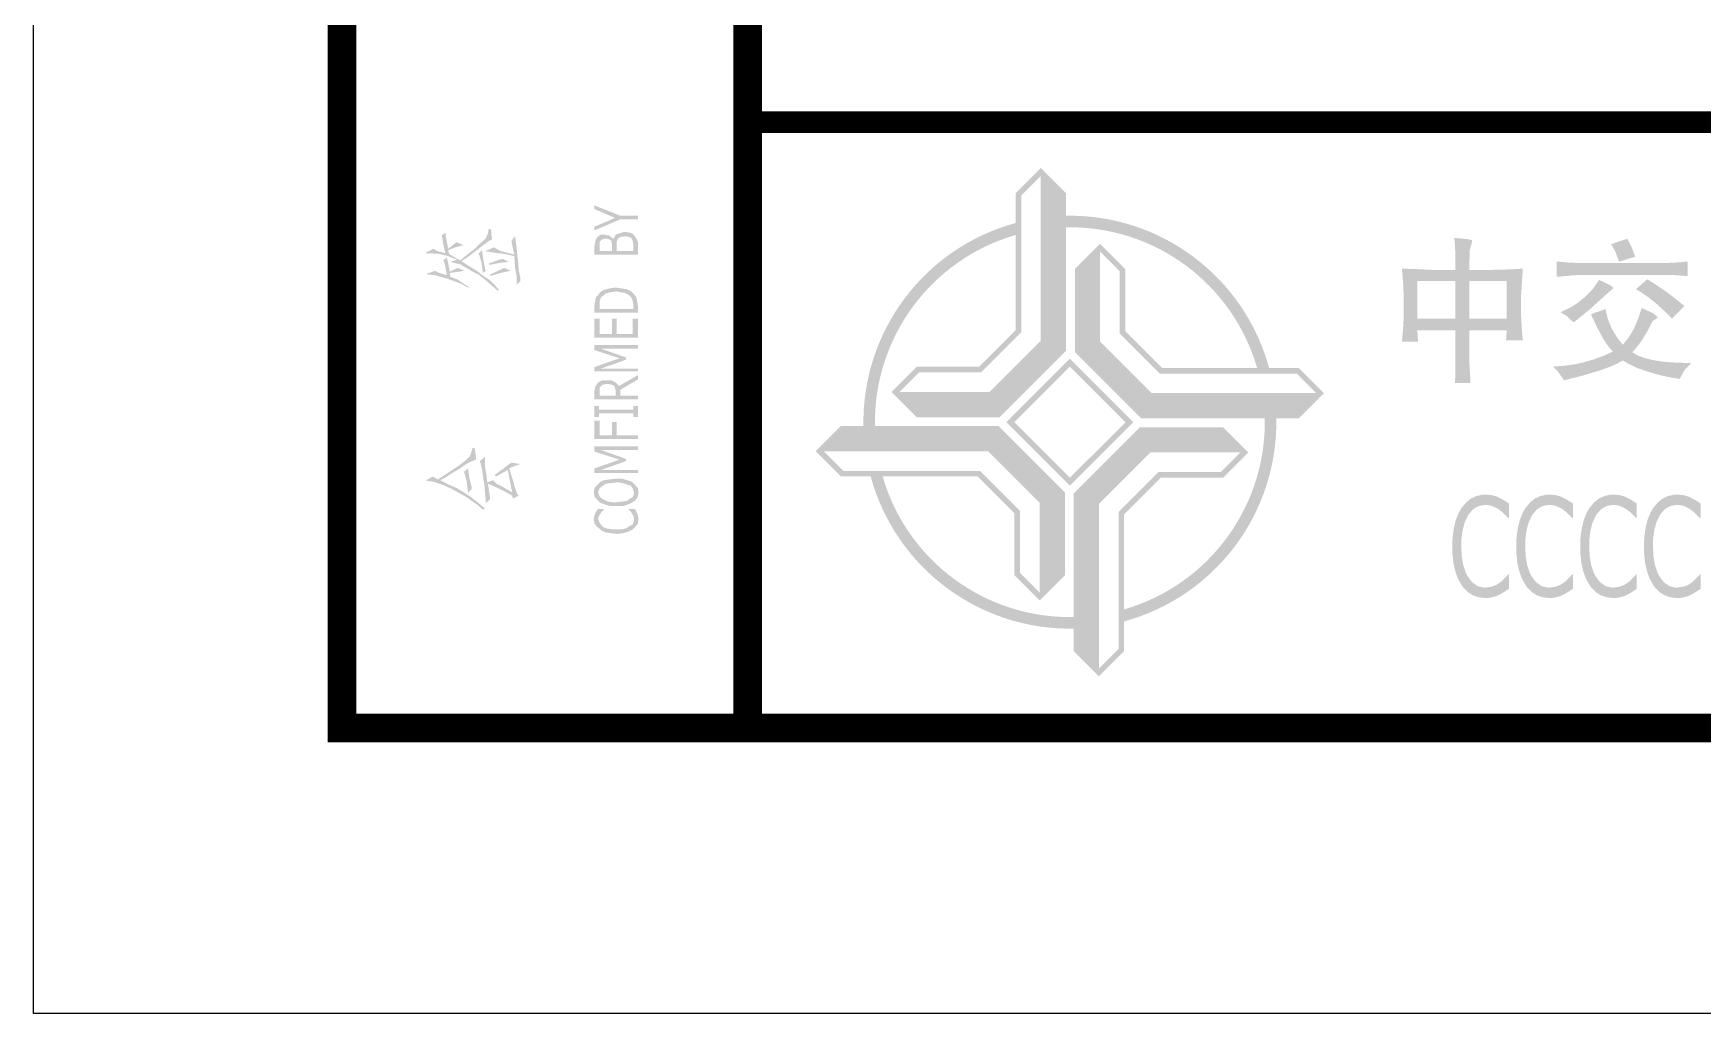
# Model space of a CAD drawing. Header units: millimetres. Extents: x 1621 to 2881, y 1542 to 1880.
# Drawn here: x 1621.2 to 1679.6, y 1583.3 to 1617.6 of the extents above; entities that cross this region are included whole.
import ezdxf

# ---------------------------------------------------------------- set-up
doc = ezdxf.new("R2010")
doc.units = ezdxf.units.MM
doc.layers.add('CCCC', color=7, linetype='Continuous')

# ---------------------------------------------------------------- blocks, each defined once
blk = doc.blocks.new('CCCC')
at = {"layer": 'CCCC'}
h = blk.add_hatch(color=154, dxfattribs=at)
h.paths.add_polyline_path([(-1.938, 6.686), (-1.938, 7.114, 0.343518), (-7.372, -0.138), (-6.96, -0.138, -0.33931)])
h.paths.add_polyline_path([(-0.138, 7.372), (-0.138, 6.96, -0.33931), (6.686, 1.938), (7.114, 1.938, 0.343518)])
h.paths.add_polyline_path([(7.372, 0.138), (6.96, 0.138, -0.33931), (1.938, -6.686), (1.938, -7.114, 0.343518)])
h.paths.add_polyline_path([(0.138, -6.96, -0.33931), (-6.686, -1.938), (-7.114, -1.938, 0.343518), (0.138, -7.372)])
h.paths.add_polyline_path([(-3.206, -1.738), (-8.094, -1.738), (-8.794, -1.038), (-9.077, -1.038), (-8.177, -1.938), (-3.289, -1.938), (-1.978, -3.249), (-1.978, -5.472), (-1.078, -6.372), (-1.078, -6.089), (-1.778, -5.389), (-1.778, -3.166)], flags=17)
h.paths.add_polyline_path([(-2.543, -0.138), (-8.177, -0.138), (-9.077, -1.038), (-8.794, -1.038), (-8.094, -0.338), (-2.626, -0.338), (-0.378, -2.586), (-0.378, -5.389), (-1.078, -6.089), (-1.078, -6.372), (-0.178, -5.472), (-0.178, -2.503)])
h.paths.add_polyline_path([(-2.626, -0.338), (-8.094, -0.338), (-8.794, -1.038), (-2.916, -1.038), (-1.078, -2.876), (-1.078, -6.089), (-0.378, -5.389), (-0.378, -2.586)], flags=17)
h.paths.add_polyline_path([(-1.738, 3.206), (-1.738, 8.094), (-1.038, 8.794), (-1.038, 9.077), (-1.938, 8.177), (-1.938, 3.289), (-3.249, 1.978), (-5.472, 1.978), (-6.372, 1.078), (-6.089, 1.078), (-5.389, 1.778), (-3.166, 1.778)], flags=17)
h.paths.add_polyline_path([(-0.138, 2.543), (-0.138, 8.177), (-1.038, 9.077), (-1.038, 8.794), (-0.338, 8.094), (-0.338, 2.626), (-2.586, 0.378), (-5.389, 0.378), (-6.089, 1.078), (-6.372, 1.078), (-5.472, 0.178), (-2.503, 0.178)])
h.paths.add_polyline_path([(-0.338, 2.626), (-0.338, 8.094), (-1.038, 8.794), (-1.038, 2.916), (-2.876, 1.078), (-6.089, 1.078), (-5.389, 0.378), (-2.586, 0.378)], flags=17)
h.paths.add_polyline_path([(0.378, 5.389), (1.078, 6.089), (1.078, 6.372), (0.178, 5.472), (0.178, 2.503), (2.543, 0.138), (8.177, 0.138), (9.077, 1.038), (8.794, 1.038), (8.094, 0.338), (2.626, 0.338), (0.378, 2.586)])
h.paths.add_polyline_path([(1.978, 5.472), (1.078, 6.372), (1.078, 6.089), (1.778, 5.389), (1.778, 3.166), (3.206, 1.738), (8.094, 1.738), (8.794, 1.038), (9.077, 1.038), (8.177, 1.938), (3.289, 1.938), (1.978, 3.249)])
h.paths.add_polyline_path([(1.078, 6.089), (0.378, 5.389), (0.378, 2.586), (2.626, 0.338), (8.094, 0.338), (8.794, 1.038), (2.916, 1.038), (1.078, 2.876)], flags=17)
h.paths.add_polyline_path([(3.249, -1.978), (5.472, -1.978), (6.372, -1.078), (6.089, -1.078), (5.389, -1.778), (3.166, -1.778), (1.738, -3.206), (1.738, -8.094), (1.038, -8.794), (1.038, -9.077), (1.938, -8.177), (1.938, -3.289)], flags=17)
h.paths.add_polyline_path([(2.586, -0.378), (5.389, -0.378), (6.089, -1.078), (6.372, -1.078), (5.472, -0.178), (2.503, -0.178), (0.138, -2.543), (0.138, -8.177), (1.038, -9.077), (1.038, -8.794), (0.338, -8.094), (0.338, -2.626)])
h.paths.add_polyline_path([(2.876, -1.078), (6.089, -1.078), (5.389, -0.378), (2.586, -0.378), (0.338, -2.626), (0.338, -8.094), (1.038, -8.794), (1.038, -2.916)], flags=17)
h.paths.add_polyline_path([(0, 2.269), (-2.269, 0), (0, -2.269), (2.269, 0)])
h.paths.add_polyline_path([(1.986, 0), (0, -1.986), (-1.986, 0), (0, 1.986)], flags=16)
blk = doc.blocks.new('tk')
h = blk.add_hatch(color=256)
h.paths.add_polyline_path([(21.153, -269.073), (20.535, -269.073), (20.355, -269.151), (19.635, -269.459), (19.635, -269.588), (20.535, -269.202), (21.153, -269.202)])
h.paths.add_polyline_path([(19.635, -268.713), (19.635, -268.842), (20.355, -269.151), (20.535, -269.073)])
h = blk.add_hatch(color=256)
h.paths.add_polyline_path([(14.57, -271.079), (14.57, -271.028), (14.57, -271.002), (14.518, -270.745), (14.467, -270.539), (14.467, -271.156), (14.21, -271.079), (14.056, -271.002), (13.773, -271.105), (13.798, -271.131), (14.056, -271.156), (14.416, -271.259), (14.647, -271.336), (14.93, -271.439), (15.213, -271.593), (15.238, -271.568), (15.11, -271.491), (14.853, -271.311), (14.596, -271.208)])
h.paths.add_polyline_path([(15.084, -271.002), (14.853, -270.899), (14.57, -271.028), (14.57, -271.079), (14.75, -271.053)], flags=17)
h.paths.add_polyline_path([(14.467, -270.539), (14.338, -270.642), (14.364, -270.668), (14.416, -270.848), (14.467, -271.156)], flags=17)
h.paths.add_polyline_path([(14.518, -270.282), (14.776, -270.179), (15.058, -270.102), (14.801, -269.999), (14.518, -270.231), (14.493, -270.102), (14.441, -269.845), (14.416, -270.385), (14.133, -270.308), (14.004, -270.231), (13.747, -270.359), (13.773, -270.411), (13.85, -270.385), (14.21, -270.411), (14.518, -270.488)])
h.paths.add_polyline_path([(14.441, -269.845), (14.416, -269.665), (14.287, -269.768), (14.313, -269.845), (14.338, -270.051), (14.416, -270.385)])
h.paths.add_polyline_path([(14.544, -270.411), (14.518, -270.282), (14.518, -270.488), (14.827, -270.616), (14.904, -270.616), (14.801, -270.565)])
h.paths.add_polyline_path([(15.778, -270.076), (15.958, -269.948), (16.061, -269.896), (16.036, -269.793), (16.01, -269.536), (15.933, -269.536), (15.907, -269.691), (15.83, -269.871), (15.804, -269.896), (15.573, -270.102), (15.444, -270.231), (15.213, -270.411), (14.93, -270.642), (14.904, -270.616), (14.827, -270.616), (14.647, -270.668), (14.647, -270.719), (14.698, -270.719), (14.93, -270.771), (14.981, -270.668), (15.213, -270.513), (15.547, -270.256)])
h.paths.add_polyline_path([(14.981, -270.668), (14.93, -270.771), (15.29, -270.976), (15.316, -271.002), (15.573, -271.131), (15.804, -271.311), (16.01, -271.491), (16.241, -271.696), (16.293, -271.671), (16.164, -271.516), (15.984, -271.336), (15.753, -271.182), (15.521, -271.002), (15.264, -270.848)])
h.paths.add_polyline_path([(15.753, -270.642), (15.727, -270.488), (15.701, -270.282), (15.573, -270.411), (15.598, -270.436), (15.676, -270.693), (15.701, -270.848), (15.727, -271.079), (15.83, -271.002), (15.804, -270.925)])
h.paths.add_polyline_path([(16.473, -270.899), (16.318, -270.976), (15.984, -271.131), (16.01, -271.182), (16.087, -271.156), (16.447, -271.053), (16.704, -271.002)])
h.paths.add_polyline_path([(16.447, -270.591), (16.293, -270.616), (15.933, -270.745), (15.958, -270.796), (16.344, -270.719), (16.627, -270.693)])
h.paths.add_polyline_path([(16.113, -270.179), (15.83, -270.308), (15.83, -270.333), (15.907, -270.333), (16.267, -270.385), (16.498, -270.411), (16.833, -270.488), (16.833, -270.436), (16.653, -270.385), (16.344, -270.308)])
h.paths.add_polyline_path([(16.91, -270.179), (16.884, -269.973), (16.858, -269.793), (16.73, -269.948), (16.756, -270.102), (16.833, -270.436), (16.833, -270.565), (16.858, -270.899), (16.91, -271.182), (16.91, -271.362), (16.91, -271.491), (17.038, -271.362), (17.038, -271.233), (16.987, -271.002), (16.961, -270.642), (16.936, -270.462)])
h = blk.add_hatch(color=256)
h.paths.add_polyline_path([(21.153, -270.051), (21.153, -269.999), (21.101, -269.871), (21.023, -269.766), (20.998, -270.308), (20.407, -270.308), (20.407, -270.076), (20.381, -269.742), (20.304, -269.871), (20.278, -269.871), (20.253, -270.308), (19.815, -270.308), (19.815, -270.128), (19.738, -269.819), (19.687, -269.896), (19.661, -269.999), (19.635, -270.128), (19.635, -270.436), (21.153, -270.436)])
h.paths.add_polyline_path([(20.15, -269.768), (19.995, -269.742), (19.841, -269.742), (19.738, -269.819), (19.815, -270.128), (19.815, -269.999), (19.867, -269.922), (19.995, -269.871), (20.047, -269.871), (20.201, -269.922), (20.227, -269.973), (20.253, -270.102), (20.253, -270.308), (20.278, -269.871)], flags=17)
h.paths.add_polyline_path([(20.87, -269.665), (20.69, -269.639), (20.587, -269.665), (20.433, -269.716), (20.381, -269.742), (20.407, -270.076), (20.407, -269.999), (20.458, -269.871), (20.535, -269.819), (20.69, -269.793), (20.741, -269.793), (20.921, -269.845), (20.973, -269.948), (20.998, -270.102), (20.998, -270.308), (21.024, -269.742)])
h = blk.add_hatch(color=256)
h.paths.add_polyline_path([(50.249, -270.97), (48.983, -270.97), (48.976, -270.97), (48.567, -270.95), (48.205, -270.936), (47.89, -270.923), (47.91, -271.137)])
h.paths.add_polyline_path([(50.269, -270.266), (50.336, -270.025), (50.356, -269.938), (50.229, -269.898), (49.727, -269.851), (49.727, -269.864), (49.747, -270.112), (49.767, -270.474), (49.767, -270.97), (50.249, -270.97), (50.256, -270.621)])
h.paths.add_polyline_path([(52.126, -270.923), (52.065, -270.93), (51.73, -270.95), (51.362, -270.963), (50.973, -270.97), (50.249, -270.97), (47.91, -271.137), (47.937, -271.486), (47.957, -271.928), (47.957, -272.518), (47.944, -272.84), (48.433, -272.672), (48.433, -271.359), (49.767, -271.359), (50.249, -271.359), (51.563, -271.359), (52.099, -271.285)])
h.paths.add_polyline_path([(50.249, -271.359), (49.767, -271.359), (49.767, -272.672), (50.249, -272.672)], flags=17)
h.paths.add_polyline_path([(52.059, -271.928), (52.079, -271.647), (52.099, -271.285), (51.563, -271.359), (51.563, -272.672), (50.249, -272.672), (49.767, -272.672), (48.433, -272.672), (47.944, -272.84), (47.917, -273.222), (47.89, -273.483), (48.46, -273.483), (48.453, -273.443), (48.433, -273.088), (49.767, -273.088), (52.086, -272.994), (52.059, -272.518)])
h.paths.add_polyline_path([(52.086, -272.994), (49.767, -273.088), (51.563, -273.088), (51.536, -273.436), (52.126, -273.436), (52.112, -273.322)])
h.paths.add_polyline_path([(50.249, -273.088), (49.767, -273.088), (49.767, -274.093), (49.767, -274.247), (49.76, -274.669), (49.747, -274.924), (50.289, -274.924), (50.289, -274.85), (50.269, -274.529), (50.249, -274.093)])
h = blk.add_hatch(color=256)
h.paths.add_polyline_path([(55.926, -270.166), (55.778, -269.878), (55.209, -270.072), (55.356, -270.313), (55.49, -270.682), (56.06, -270.508)])
h.paths.add_polyline_path([(57.896, -270.682), (57.829, -270.682), (57.641, -270.702), (57.293, -270.722), (56.871, -270.729), (54.183, -270.729), (56.891, -271.144), (57.172, -271.144), (57.554, -271.158), (57.829, -271.184), (57.896, -271.184)])
h.paths.add_polyline_path([(54.183, -270.729), (54.116, -270.729), (53.748, -270.715), (53.392, -270.682), (53.305, -270.682), (53.305, -271.205), (53.419, -271.205), (53.479, -271.198), (53.828, -271.164), (54.203, -271.144), (56.891, -271.144)])
h.paths.add_polyline_path([(55.249, -271.647), (55.296, -271.6), (55.182, -271.506), (54.793, -271.318), (54.786, -271.332), (54.579, -271.627), (54.337, -271.881), (54.069, -272.109), (53.768, -272.297), (53.439, -272.451), (53.66, -272.585), (53.895, -272.806), (53.969, -272.753), (54.223, -272.552), (54.512, -272.31), (54.813, -272.036), (54.84, -272.015), (55.101, -271.774)])
h.paths.add_polyline_path([(57.32, -271.868), (57.018, -271.647), (56.737, -271.459), (56.475, -271.298), (56.08, -271.647), (56.221, -271.727), (56.489, -271.908), (56.77, -272.129), (57.052, -272.384), (57.346, -272.672), (57.782, -272.237), (57.635, -272.116)])
h.paths.add_polyline_path([(56.281, -272.304), (56.274, -272.33), (56.153, -272.692), (56.013, -273.027), (55.832, -273.329), (55.624, -273.59), (55.101, -273.631), (55.276, -273.832), (55.255, -273.838), (54.927, -273.986), (54.592, -274.106), (55.624, -274.14), (55.825, -274.26), (56.107, -274.395), (56.422, -274.508), (56.777, -274.616), (57.172, -274.71), (57.608, -274.79), (57.789, -274.468), (58.023, -274.227), (57.547, -274.22), (57.119, -274.193), (56.743, -274.14), (56.428, -274.066), (56.16, -273.972), (55.952, -273.852), (56.066, -273.731), (56.261, -273.476), (56.462, -273.155), (56.67, -272.759), (56.804, -272.672), (56.844, -272.625), (56.696, -272.491)])
h.paths.add_polyline_path([(55.101, -272.699), (55.014, -272.344), (54.512, -272.518), (54.552, -272.619), (54.746, -273.027), (54.927, -273.362), (55.101, -273.631), (55.624, -273.59), (55.416, -273.329), (55.235, -273.027)])
h.paths.add_polyline_path([(55.43, -274.247), (55.624, -274.14), (54.592, -274.106), (54.25, -274.207), (53.902, -274.281), (53.54, -274.328), (53.178, -274.354), (53.352, -274.529), (53.567, -274.837), (53.58, -274.83), (54.069, -274.71), (54.491, -274.589), (54.86, -274.475), (55.175, -274.361)])
h = blk.add_hatch(color=256)
h.paths.add_polyline_path([(21.153, -272.211), (21.127, -272.056), (21.101, -271.928), (21.024, -271.825), (20.998, -272.339), (19.815, -272.339), (19.815, -272.211), (19.738, -271.876), (19.687, -271.928), (19.661, -272.056), (19.635, -272.211), (19.635, -272.468), (21.153, -272.468)])
h.paths.add_polyline_path([(20.921, -271.722), (20.767, -271.645), (20.587, -271.619), (20.407, -271.593), (20.33, -271.593), (20.15, -271.619), (19.97, -271.671), (19.841, -271.748), (19.738, -271.876), (19.815, -272.211), (19.815, -272.056), (19.867, -271.928), (19.97, -271.851), (20.021, -271.799), (20.201, -271.748), (20.407, -271.722), (20.51, -271.748), (20.69, -271.773), (20.844, -271.851), (20.921, -271.928), (20.973, -272.056), (20.998, -272.211), (20.998, -272.339), (21.024, -271.825)])
for points in [[(21.153, -272.673), (20.973, -272.673), (20.973, -273.213), (20.407, -273.213), (20.407, -272.673), (20.253, -272.673), (20.253, -273.213), (19.815, -273.213), (19.815, -272.673), (19.635, -272.673), (19.635, -273.342), (21.153, -273.342)], [(21.153, -275.733), (20.998, -275.733), (20.998, -275.862), (19.79, -275.862), (19.79, -275.733), (19.635, -275.733), (19.635, -276.119), (19.79, -276.119), (19.79, -275.991), (20.998, -275.991), (20.998, -276.119), (21.153, -276.119)], [(21.153, -276.762), (20.407, -276.762), (20.407, -276.299), (20.253, -276.299), (20.253, -276.762), (19.815, -276.762), (19.815, -276.248), (19.635, -276.248), (19.635, -276.891), (21.153, -276.891)], [(51.637, -279.146), (51.442, -279.019), (51.234, -278.911), (51.027, -278.851), (50.826, -278.831), (50.718, -278.838), (50.497, -278.885), (50.296, -278.979), (50.122, -279.126), (49.968, -279.314), (49.881, -279.474), (49.78, -279.716), (49.713, -279.997), (49.666, -280.305), (49.653, -280.647), (49.66, -280.902), (49.693, -281.224), (49.76, -281.512), (49.847, -281.766), (49.968, -281.981), (50.028, -282.075), (50.196, -282.242), (50.377, -282.363), (50.591, -282.43), (50.826, -282.457), (50.933, -282.45), (51.154, -282.403), (51.208, -282.383), (51.395, -282.289), (51.637, -282.135), (51.637, -281.626), (51.61, -281.626), (51.57, -281.679), (51.375, -281.874), (51.201, -281.994), (51.027, -282.061), (50.812, -282.088), (50.752, -282.088), (50.537, -282.034), (50.356, -281.907), (50.202, -281.706), (50.122, -281.552), (50.035, -281.291), (49.988, -280.989), (49.968, -280.647), (49.974, -280.393), (50.015, -280.078), (50.088, -279.81), (50.196, -279.582), (50.229, -279.521), (50.39, -279.34), (50.584, -279.233), (50.806, -279.193), (50.832, -279.193), (51.033, -279.226), (51.234, -279.32), (51.422, -279.461), (51.61, -279.655), (51.637, -279.655)], [(53.875, -279.146), (53.681, -279.019), (53.473, -278.911), (53.265, -278.851), (53.064, -278.831), (52.957, -278.838), (52.736, -278.885), (52.535, -278.979), (52.36, -279.126), (52.206, -279.314), (52.119, -279.474), (52.019, -279.716), (51.952, -279.997), (51.905, -280.305), (51.891, -280.647), (51.898, -280.902), (51.931, -281.224), (51.998, -281.512), (52.086, -281.766), (52.206, -281.981), (52.266, -282.075), (52.434, -282.242), (52.615, -282.363), (52.829, -282.43), (53.064, -282.457), (53.171, -282.45), (53.392, -282.403), (53.446, -282.383), (53.634, -282.289), (53.875, -282.135), (53.875, -281.626), (53.848, -281.626), (53.808, -281.679), (53.614, -281.874), (53.439, -281.994), (53.265, -282.061), (53.051, -282.088), (52.99, -282.088), (52.776, -282.034), (52.595, -281.907), (52.441, -281.706), (52.36, -281.552), (52.273, -281.291), (52.226, -280.989), (52.206, -280.647), (52.213, -280.393), (52.253, -280.078), (52.327, -279.81), (52.434, -279.582), (52.468, -279.521), (52.628, -279.34), (52.823, -279.233), (53.044, -279.193), (53.071, -279.193), (53.272, -279.226), (53.473, -279.32), (53.66, -279.461), (53.848, -279.655), (53.875, -279.655)], [(56.113, -279.146), (55.919, -279.019), (55.711, -278.911), (55.503, -278.851), (55.302, -278.831), (55.195, -278.838), (54.974, -278.885), (54.773, -278.979), (54.599, -279.126), (54.445, -279.314), (54.357, -279.474), (54.257, -279.716), (54.19, -279.997), (54.143, -280.305), (54.13, -280.647), (54.136, -280.902), (54.17, -281.224), (54.237, -281.512), (54.324, -281.766), (54.445, -281.981), (54.505, -282.075), (54.672, -282.242), (54.853, -282.363), (55.068, -282.43), (55.302, -282.457), (55.41, -282.45), (55.631, -282.403), (55.684, -282.383), (55.872, -282.289), (56.113, -282.135), (56.113, -281.626), (56.086, -281.626), (56.046, -281.679), (55.852, -281.874), (55.678, -281.994), (55.503, -282.061), (55.289, -282.088), (55.229, -282.088), (55.014, -282.034), (54.833, -281.907), (54.679, -281.706), (54.599, -281.552), (54.512, -281.291), (54.465, -280.989), (54.445, -280.647), (54.451, -280.393), (54.491, -280.078), (54.565, -279.81), (54.672, -279.582), (54.706, -279.521), (54.867, -279.34), (55.061, -279.233), (55.282, -279.193), (55.309, -279.193), (55.51, -279.226), (55.711, -279.32), (55.899, -279.461), (56.086, -279.655), (56.113, -279.655)], [(58.345, -279.146), (58.151, -279.019), (57.943, -278.911), (57.735, -278.851), (57.534, -278.831), (57.427, -278.838), (57.206, -278.885), (57.005, -278.979), (56.83, -279.126), (56.676, -279.314), (56.589, -279.474), (56.489, -279.716), (56.422, -279.997), (56.375, -280.305), (56.361, -280.647), (56.368, -280.902), (56.401, -281.224), (56.468, -281.512), (56.556, -281.766), (56.676, -281.981), (56.737, -282.075), (56.904, -282.242), (57.085, -282.363), (57.299, -282.43), (57.534, -282.457), (57.641, -282.45), (57.862, -282.403), (57.916, -282.383), (58.104, -282.289), (58.345, -282.135), (58.345, -281.626), (58.318, -281.626), (58.278, -281.679), (58.084, -281.874), (57.909, -281.994), (57.735, -282.061), (57.521, -282.088), (57.46, -282.088), (57.246, -282.034), (57.065, -281.907), (56.911, -281.706), (56.83, -281.552), (56.743, -281.291), (56.696, -280.989), (56.676, -280.647), (56.683, -280.393), (56.723, -280.078), (56.797, -279.81), (56.904, -279.582), (56.938, -279.521), (57.098, -279.34), (57.293, -279.233), (57.514, -279.193), (57.541, -279.193), (57.742, -279.226), (57.943, -279.32), (58.13, -279.461), (58.318, -279.655), (58.345, -279.655)]]:
    blk.add_hatch(color=256).paths.add_polyline_path(points)
h = blk.add_hatch(color=256)
h.paths.add_polyline_path([(21.153, -274.422), (19.867, -274.422), (19.635, -274.371), (19.635, -274.525), (21.153, -274.525)])
h.paths.add_polyline_path([(20.741, -274.113), (20.51, -274.062), (19.635, -274.371), (19.867, -274.422)])
h.paths.add_polyline_path([(19.867, -273.728), (19.635, -273.599), (19.635, -273.779), (20.51, -274.062), (20.741, -274.113), (20.741, -274.036)])
h.paths.add_polyline_path([(21.153, -273.599), (19.635, -273.599), (19.867, -273.728), (21.153, -273.728)])
h = blk.add_hatch(color=256)
h.paths.add_polyline_path([(21.153, -275.373), (20.535, -275.373), (20.535, -275.168), (20.484, -275.039), (20.484, -275.013), (20.381, -275.373), (19.815, -275.373), (19.815, -275.193), (19.764, -274.911), (19.738, -274.936), (19.661, -275.065), (19.635, -275.219), (19.635, -275.502), (21.153, -275.502)])
h.paths.add_polyline_path([(20.381, -274.911), (20.227, -274.833), (20.047, -274.833), (19.918, -274.833), (19.764, -274.911), (19.815, -275.193), (19.815, -275.091), (19.918, -274.988), (20.073, -274.962), (20.15, -274.962), (20.304, -275.013), (20.355, -275.091), (20.381, -275.219), (20.381, -275.373), (20.484, -275.013)])
h.paths.add_polyline_path([(21.153, -274.808), (21.153, -274.653), (20.484, -275.039), (20.535, -275.168)])
h = blk.add_hatch(color=256)
h.paths.add_polyline_path([(14.544, -278.485), (14.236, -278.331), (14.158, -278.305), (13.978, -278.202), (13.747, -278.331), (13.773, -278.356), (14.004, -278.382), (14.364, -278.51), (14.596, -278.613), (14.878, -278.768), (15.11, -278.896), (15.264, -278.999), (15.521, -279.179), (15.727, -279.359), (15.804, -279.333), (15.753, -279.282), (15.547, -279.102), (15.316, -278.922), (15.084, -278.768), (14.827, -278.613)])
h.paths.add_polyline_path([(15.11, -277.791), (15.29, -277.688), (15.496, -277.611), (15.444, -277.199), (15.367, -277.199), (15.341, -277.302), (15.264, -277.508), (15.187, -277.585), (14.93, -277.791), (14.904, -277.816), (14.698, -277.945), (14.467, -278.099), (14.158, -278.305), (14.236, -278.331), (14.39, -278.253), (14.673, -278.073), (14.93, -277.919)])
h.paths.add_polyline_path([(15.238, -278.099), (15.213, -277.919), (15.058, -278.048), (15.084, -278.073), (15.161, -278.356), (15.187, -278.562), (15.213, -278.768), (15.341, -278.639), (15.341, -278.588), (15.264, -278.279)])
h.paths.add_polyline_path([(15.856, -278.151), (15.804, -277.842), (15.804, -277.636), (15.804, -277.508), (15.624, -277.662), (15.65, -277.739), (15.701, -277.945), (15.753, -278.331), (15.778, -278.459), (15.804, -278.768), (15.83, -278.999), (15.83, -279.128), (15.984, -278.999), (15.984, -278.973), (15.958, -278.793), (15.907, -278.459), (15.881, -278.408)])
h.paths.add_polyline_path([(16.216, -278.459), (16.087, -278.331), (15.881, -278.408), (15.907, -278.459), (15.984, -278.485), (16.267, -278.613), (16.473, -278.716), (16.756, -278.87), (16.781, -278.973), (16.756, -278.768), (16.73, -278.742), (16.421, -278.562)])
h.paths.add_polyline_path([(16.833, -278.536), (16.807, -278.408), (16.73, -278.176), (16.653, -277.919), (16.653, -277.765), (16.421, -277.945), (16.138, -278.151), (16.19, -278.202), (16.601, -277.971), (16.756, -278.768), (16.781, -278.973), (16.987, -278.87), (16.936, -278.819)])
h.paths.add_polyline_path([(17.038, -277.765), (16.73, -277.713), (16.653, -277.765), (16.653, -277.919), (16.756, -277.868)])
h = blk.add_hatch(color=256)
h.paths.add_polyline_path([(21.153, -277.971), (19.867, -277.971), (19.635, -277.919), (19.635, -278.073), (21.153, -278.073)])
h.paths.add_polyline_path([(20.741, -277.662), (20.51, -277.611), (19.635, -277.919), (19.867, -277.971)])
h.paths.add_polyline_path([(19.867, -277.276), (19.635, -277.148), (19.635, -277.328), (20.51, -277.611), (20.741, -277.662), (20.741, -277.585)])
h.paths.add_polyline_path([(21.153, -277.148), (19.635, -277.148), (19.867, -277.276), (21.153, -277.276)])
h = blk.add_hatch(color=256)
h.paths.add_polyline_path([(19.764, -278.768), (19.713, -278.51), (19.635, -278.613), (19.61, -278.768), (19.635, -278.896), (19.713, -278.999), (19.815, -279.102), (19.867, -279.128), (19.995, -279.179), (20.175, -279.23), (20.407, -279.23), (20.458, -279.23), (20.664, -279.23), (20.818, -279.179), (20.973, -279.102), (21.075, -279.025), (21.024, -278.768), (21.024, -278.793), (20.973, -278.922), (20.844, -278.999), (20.793, -279.05), (20.613, -279.076), (20.407, -279.102), (20.278, -279.102), (20.098, -279.076), (19.944, -278.999), (19.918, -278.999), (19.815, -278.896)])
h.paths.add_polyline_path([(20.407, -278.408), (20.51, -278.408), (20.715, -278.459), (20.844, -278.51), (20.895, -278.51), (20.973, -278.613), (21.024, -278.768), (21.075, -279.025), (21.153, -278.896), (21.178, -278.768), (21.153, -278.613), (21.075, -278.51), (20.973, -278.408), (20.947, -278.382), (20.793, -278.331), (20.613, -278.279), (20.407, -278.279), (20.355, -278.279), (20.15, -278.305), (19.97, -278.331), (19.815, -278.408), (19.713, -278.51), (19.764, -278.768), (19.764, -278.742), (19.815, -278.613), (19.944, -278.51), (20.021, -278.459), (20.175, -278.433)])
h = blk.add_hatch(color=256)
h.paths.add_polyline_path([(19.97, -279.359), (19.97, -279.333), (19.764, -279.333), (19.764, -279.693), (19.79, -279.59), (19.867, -279.462)], flags=17)
h.paths.add_polyline_path([(19.764, -279.333), (19.687, -279.436), (19.635, -279.565), (19.61, -279.693), (19.635, -279.848), (19.713, -279.95), (19.841, -280.053), (19.867, -280.079), (20.021, -280.156), (20.201, -280.182), (20.407, -280.208), (20.458, -280.208), (20.664, -280.182), (20.818, -280.13), (20.973, -280.053), (21.075, -279.95), (21.153, -279.848), (21.178, -279.693), (21.153, -279.565), (21.127, -279.488), (21.05, -279.333), (21.024, -279.693), (21.024, -279.745), (20.973, -279.873), (20.844, -279.95), (20.767, -280.002), (20.613, -280.053), (20.407, -280.053), (20.278, -280.053), (20.098, -280.028), (19.944, -279.976), (19.918, -279.95), (19.815, -279.822), (19.764, -279.693)])
h.paths.add_polyline_path([(21.05, -279.333), (20.818, -279.333), (20.818, -279.359), (20.895, -279.41), (20.973, -279.539), (20.998, -279.565), (21.024, -279.693)], flags=17)
at = {"color": 7, "true_color": 0xffffff, "flags": 128}
blk.add_lwpolyline([(420, -297), (0, -297), (0, 0), (420, 0)], close=True, dxfattribs=at)
for points, const_width in [([(25, -287), (10.8, -287), (10.8, -10), (25, -10)], 1), ([(410, -265.8), (25, -265.8), (25, -287)], 0.75)]:
    blk.add_lwpolyline(points, dxfattribs=dict(const_width=const_width))
at = {"const_width": 1, "flags": 128}
blk.add_lwpolyline([(410, -10), (25, -10), (25, -287), (410, -287)], close=True, dxfattribs=at)
at = {"xscale": 0.9799999999999999, "yscale": 0.9799999999999999, "zscale": 0.9799999999999999}
blk.add_blockref('CCCC', (36.272, -276.3), dxfattribs=at)

msp = doc.modelspace()

# ---------------------------------------------------------------- block references
msp.add_blockref('tk', (1621.183, 1880.267))

doc.saveas('drawing.dxf')
